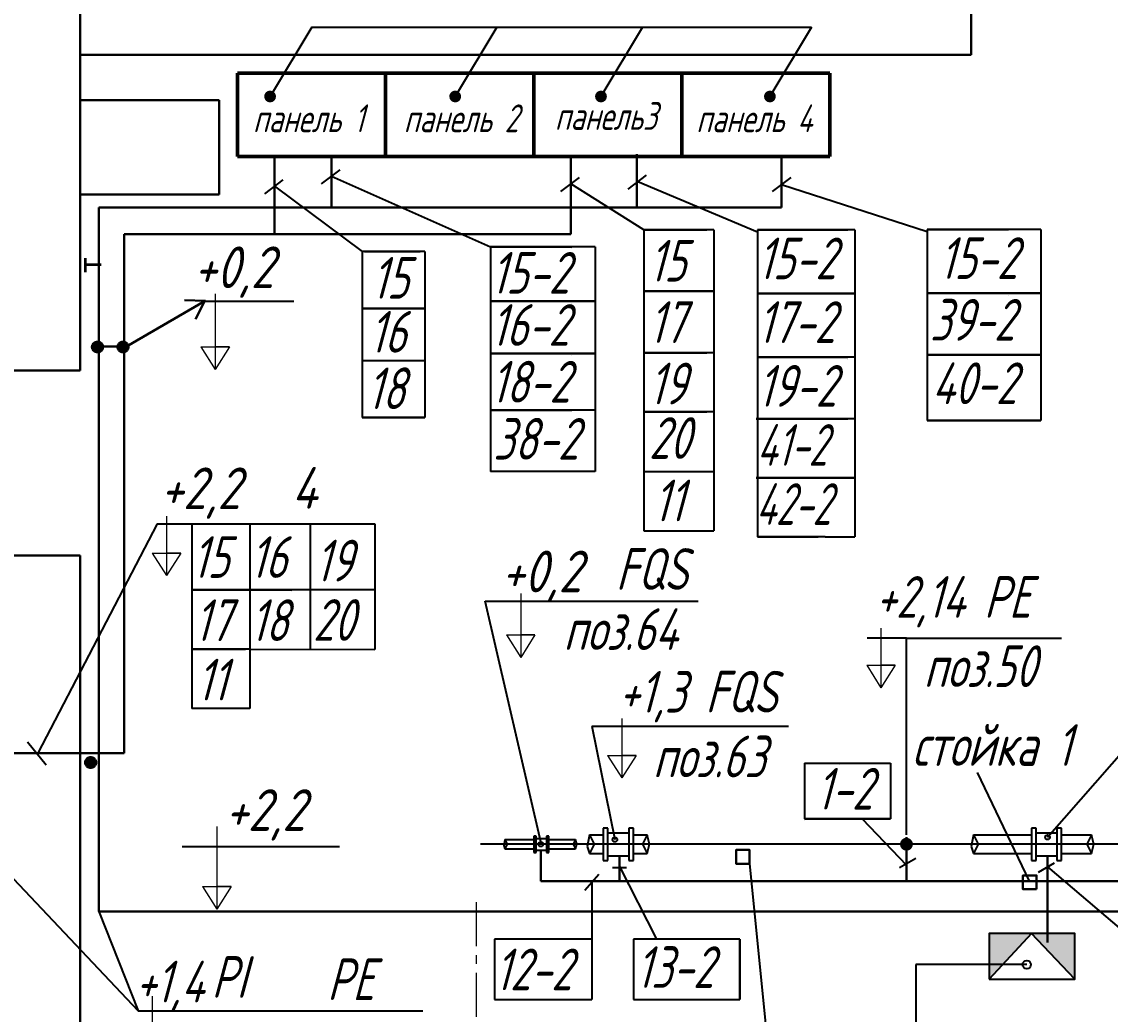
# Model space of a CAD drawing. Header units: millimetres. Extents: x 409 to 1826, y -2285 to 789.
# Drawn here: x 738.2 to 855.8, y 514.9 to 622.1 of the extents above; entities that cross this region are included whole.
import ezdxf

# ---------------------------------------------------------------- set-up
doc = ezdxf.new("R2010")
doc.units = ezdxf.units.MM
doc.linetypes.add('CENTER2', pattern=[28.575, 19.05, -3.175, 3.175, -3.175])
doc.linetypes.add('осевая', pattern=[50.8, 31.75, -6.35, 6.35, -6.35])
for name, color, linetype, lineweight in [('1-основная-050 ж', 2, 'Continuous', 50), ('6-осевая-1', 1, 'CENTER2', 18), ('7-тонкая-текст.-02', 4, 'Continuous', 30), ('7-тонкая.текст-02', 4, 'Continuous', 30), ('_0', 7, 'Continuous', 0), ('АР_Стены наружные', 7, 'Continuous', 30), ('осевая', 33, 'осевая', 13), ('Тонкая - 018', 254, 'Continuous', 18)]:
    doc.layers.add(name, color=color, linetype=linetype, lineweight=lineweight)
doc.layers.add('7-ТОНКАЯ-02', color=7, linetype='Continuous', lineweight=30, true_color=0xff47ff)
doc.styles.add('GOST тип А', font='GOST_A.TTF', dxfattribs={"oblique": 15})
doc.styles.get("Standard").update_dxf_attribs({"font": 'GOST_A.TTF', "oblique": 15})

msp = doc.modelspace()

# ---------------------------------------------------------------- hatches: boundary and pattern name
msp.add_hatch(color=256).paths.add_polyline_path([(833.05, 533.25, 1), (834.45, 533.25, 1)])
h = msp.add_hatch(color=256)
h.paths.add_polyline_path([(847.25, 523.625), (842.7, 523.625), (842.7, 518.675)])
h.paths.add_polyline_path([(851.925, 523.625), (847.25, 523.625), (851.925, 518.675)])
at = {"layer": '6-осевая-1', "ltscale": 0.5}
h = msp.add_hatch(color=7, dxfattribs=at)
h.dxf.hatch_style = 1
h.paths.add_polyline_path([(765, 614.637, 0.4142136), (764.363, 614), (765, 614)])
h.paths.add_polyline_path([(765, 614.637), (765, 614), (765.637, 614, 0.4142136)])
h.paths.add_polyline_path([(765.637, 614), (764.363, 614, 1)])
h = msp.add_hatch(color=7, dxfattribs=at)
h.dxf.hatch_style = 1
h.paths.add_polyline_path([(785, 614.637, 0.4142136), (784.363, 614), (785, 614)])
h.paths.add_polyline_path([(785, 614.637), (785, 614), (785.637, 614, 0.4142136)])
h.paths.add_polyline_path([(785.637, 614), (784.363, 614, 1)])
h = msp.add_hatch(color=7, dxfattribs=at)
h.dxf.hatch_style = 1
h.paths.add_polyline_path([(800.75, 614.637, 0.4142136), (800.113, 614), (800.75, 614)])
h.paths.add_polyline_path([(800.75, 614.637), (800.75, 614), (801.387, 614, 0.4142136)])
h.paths.add_polyline_path([(801.387, 614), (800.113, 614, 1)])
h = msp.add_hatch(color=7, dxfattribs=at)
h.dxf.hatch_style = 1
h.paths.add_polyline_path([(819, 614.637, 0.4142136), (818.363, 614), (819, 614)])
h.paths.add_polyline_path([(819, 614.637), (819, 614), (819.637, 614, 0.4142136)])
h.paths.add_polyline_path([(819.637, 614), (818.363, 614, 1)])
h = msp.add_hatch(color=7, dxfattribs=at)
h.dxf.hatch_style = 1
h.paths.add_polyline_path([(746.358, 587.585, 0.4142136), (745.72, 586.948), (746.358, 586.948)])
h.paths.add_polyline_path([(746.358, 587.585), (746.358, 586.948), (746.995, 586.948, 0.4142136)])
h.paths.add_polyline_path([(746.995, 586.948), (745.72, 586.948, 1)])
h = msp.add_hatch(color=7, dxfattribs=at)
h.dxf.hatch_style = 1
h.paths.add_polyline_path([(749.108, 587.585, 0.4142136), (748.47, 586.948), (749.108, 586.948)])
h.paths.add_polyline_path([(749.108, 587.585), (749.108, 586.948), (749.745, 586.948, 0.4142136)])
h.paths.add_polyline_path([(749.745, 586.948), (748.47, 586.948, 1)])
h = msp.add_hatch(color=7, dxfattribs=at)
h.dxf.hatch_style = 1
h.paths.add_polyline_path([(745.608, 542.714, 0.4142136), (744.97, 542.077), (745.608, 542.077)])
h.paths.add_polyline_path([(745.608, 542.714), (745.608, 542.077), (746.245, 542.077, 0.4142136)])
h.paths.add_polyline_path([(746.245, 542.077), (744.97, 542.077, 1)])

# ---------------------------------------------------------------- linework, layer by layer
for p, q in [((769.5, 621.5), (765, 614)), ((769.5, 621.5), (823.5, 621.5)), ((789.5, 621.5), (785, 614)), ((805.25, 621.5), (800.75, 614)), ((823.5, 621.5), (819, 614)), ((820.5, 607.5), (762, 607.5)), ((772.529, 606.071), (770.529, 604.571)), ((766.389, 605), (764.389, 603.5)), ((771.631, 605.398), (788.823, 597.766)), ((798.391, 605.25), (796.391, 603.75)), ((805.391, 599.603), (797.491, 604.575)), ((805.641, 605.5), (803.641, 604)), ((804.717, 604.807), (817.641, 599.383)), ((821.25, 605.25), (819.25, 603.75)), ((820.241, 604.493), (836, 599.412)), ((765.491, 604.326), (774.934, 597.25)), ((820.241, 602), (797.491, 602)), ((812.174, 599.603), (805.391, 599.603)), ((827.424, 599.603), (817.641, 599.603)), ((844.783, 599.633), (836, 599.633)), ((797.606, 597.766), (788.823, 597.766)), ((781.217, 597.25), (775.184, 597.25)), ((781.217, 597.25), (775.184, 597.25)), ((805.391, 592.97), (812.924, 592.97)), ((805.391, 592.97), (812.924, 592.97)), ((812.174, 592.97), (805.391, 592.97)), ((812.174, 592.97), (805.391, 592.97)), ((817.641, 592.72), (828.174, 592.72)), ((817.641, 592.72), (828.174, 592.72)), ((827.424, 592.72), (817.641, 592.72)), ((827.424, 592.72), (817.641, 592.72)), ((836, 592.75), (848.283, 592.75)), ((844.783, 592.75), (836, 592.75)), ((797.606, 591.883), (788.823, 591.883)), ((788.823, 591.883), (800.106, 591.883)), ((788.823, 591.883), (800.106, 591.883)), ((788.823, 591.883), (800.106, 591.883)), ((797.606, 591.883), (788.823, 591.883)), ((797.606, 591.883), (788.823, 591.883)), ((774.934, 591.117), (781.717, 591.117)), ((781.217, 591.117), (774.934, 591.117)), ((774.934, 591.117), (781.717, 591.117)), ((781.217, 591.117), (774.934, 591.117)), ((746.75, 587.121), (746.25, 587.121)), ((749.5, 587.121), (749, 587.121)), ((788.823, 586.25), (800.106, 586.25)), ((788.823, 586.25), (800.106, 586.25)), ((788.823, 586.25), (800.106, 586.25)), ((797.606, 586.25), (788.823, 586.25)), ((797.606, 586.25), (788.823, 586.25)), ((812.174, 586.338), (805.391, 586.338)), ((812.174, 586.338), (805.391, 586.338)), ((827.424, 585.838), (817.641, 585.838)), ((827.424, 585.838), (817.641, 585.838)), ((848.283, 586.117), (836, 586.117)), ((797.606, 580.117), (788.823, 580.117)), ((797.606, 580.117), (788.823, 580.117)), ((812.174, 579.955), (805.391, 579.955)), ((812.174, 579.955), (805.391, 579.955)), ((812.174, 579.955), (805.391, 579.955)), ((812.174, 579.955), (805.391, 579.955)), ((781.717, 579.322), (774.934, 579.322)), ((781.717, 579.322), (774.934, 579.322)), ((824.315, 579.205), (817.532, 579.205)), ((824.315, 579.205), (817.532, 579.205)), ((824.315, 579.205), (817.532, 579.205)), ((824.315, 579.205), (817.532, 579.205)), ((827.424, 579.205), (817.641, 579.205)), ((827.424, 579.205), (817.641, 579.205)), ((805.391, 573.514), (812.924, 573.514)), ((824.315, 572.822), (817.532, 572.822)), ((824.315, 572.822), (817.532, 572.822)), ((827.315, 572.822), (817.532, 572.822)), ((827.315, 572.822), (817.532, 572.822)), ((825.065, 572.822), (828.174, 572.822)), ((828.174, 572.822), (828.174, 566.439)), ((752.803, 567.851), (739.907, 543.071)), ((752.803, 567.851), (776.327, 567.851)), ((824.956, 566.439), (828.174, 566.439)), ((756.543, 560.718), (762.327, 560.718)), ((761.577, 560.718), (756.543, 560.718)), ((767.36, 560.718), (762.327, 560.718)), ((794.25, 533.5), (788.25, 559.5)), ((788.25, 559.5), (811.25, 559.5)), ((833.75, 555.5), (829.5, 555.5)), ((833.75, 555.5), (850.5, 555.5)), ((833.75, 534.25), (833.75, 555.5)), ((762.827, 554.306), (756.543, 554.319)), ((756.543, 554.306), (762.327, 554.306)), ((761.577, 554.306), (756.543, 554.306)), ((762.827, 554.306), (776.327, 554.277)), ((799.75, 546), (821, 546)), ((799.75, 546), (802.25, 533.75)), ((738.797, 544.321), (740.797, 541.821)), ((849, 534), (857.75, 544)), ((822.75, 542), (832.033, 542)), ((847.036, 529.25), (841.41, 541)), ((728.75, 538.5), (750.75, 515.25)), ((828.977, 536), (833.75, 531)), ((793.5, 534.125), (793.5, 532.375)), ((793.75, 534.125), (793.5, 534.125)), ((793.75, 532.375), (793.75, 534.125)), ((793.75, 533.875), (794.875, 533.875)), ((794.875, 534.125), (794.875, 532.375)), ((795.125, 534.125), (794.875, 534.125)), ((795.125, 532.375), (795.125, 534.125)), ((799.495, 534.25), (799.25, 533)), ((799.495, 534.25), (799.75, 534.25)), ((799.495, 534.25), (800, 533.25)), ((799.75, 534.25), (801, 534.25)), ((801, 535), (801, 531.5)), ((801.5, 535), (801, 535)), ((801.5, 531.5), (801.5, 535)), ((801.5, 534.5), (803.75, 534.5)), ((803.75, 535), (803.75, 531.5)), ((804.25, 535), (803.75, 535)), ((804.25, 531.5), (804.25, 535)), ((804.25, 534.25), (805, 534.25)), ((805, 534.25), (805, 534.25)), ((805, 534.25), (805.75, 534.25)), ((805.75, 534.25), (805.25, 533.25)), ((806, 533.25), (805.75, 534.25)), ((840.995, 534.25), (840.75, 533)), ((840.995, 534.25), (846.25, 534.25)), ((840.995, 534.25), (841.5, 533.25)), ((846.25, 534.25), (847.25, 534.25)), ((847.25, 535), (847.25, 531.5)), ((847.75, 535), (847.25, 535)), ((847.75, 531.5), (847.75, 535)), ((847.75, 534.5), (850, 534.5)), ((850, 535), (850, 531.5)), ((850.5, 535), (850, 535)), ((850.5, 531.5), (850.5, 535)), ((850.5, 534.25), (851.25, 534.25)), ((851.25, 534.25), (851.25, 534.25)), ((851.25, 534.25), (853.75, 534.25)), ((853.75, 534.25), (853.25, 533.25)), ((854, 533.25), (853.75, 534.25)), ((755.5, 533), (772.5, 533)), ((857.75, 533.25), (787.735, 533.25)), ((790.373, 533.75), (790.25, 533.125)), ((790.25, 533.125), (790.373, 532.75)), ((790.373, 533.75), (793, 533.75)), ((790.373, 533.75), (790.625, 533.25)), ((790.625, 533.25), (790.373, 532.75)), ((790.373, 532.75), (793, 532.75)), ((793, 533.75), (793.5, 533.75)), ((793, 532.75), (793.5, 532.75)), ((795.125, 533.75), (797.75, 533.75)), ((795.125, 532.75), (797.75, 532.75)), ((797.75, 533.75), (797.75, 533.75)), ((797.75, 533.75), (798, 533.75)), ((798, 533.75), (797.75, 533.25)), ((797.75, 533.25), (798, 532.75)), ((797.75, 532.75), (798, 532.75)), ((798.125, 533.25), (798, 533.75)), ((798, 532.75), (798.125, 533.25)), ((799.25, 533), (799.495, 532.25)), ((800, 533.25), (799.495, 532.25)), ((805.25, 533.25), (805.75, 532.25)), ((805.75, 532.25), (806, 533.25)), ((840.75, 533), (840.995, 532.25)), ((841.5, 533.25), (840.995, 532.25)), ((853.25, 533.25), (853.75, 532.25)), ((853.75, 532.25), (854, 533.25)), ((793.5, 532.375), (793.75, 532.375)), ((793.75, 532.625), (794.875, 532.625)), ((794.875, 532.375), (795.125, 532.375)), ((799.495, 532.25), (799.75, 532.25)), ((799.75, 532.25), (801, 532.25)), ((801.5, 532), (803.75, 532)), ((804.25, 532.25), (805, 532.25)), ((805, 532.25), (805.75, 532.25)), ((833, 530.75), (834.75, 531.75)), ((840.995, 532.25), (846.25, 532.25)), ((846.25, 532.25), (847.25, 532.25)), ((847.75, 532), (850, 532)), ((850.5, 532.25), (851.25, 532.25)), ((851.25, 532.25), (853.75, 532.25)), ((801, 531.5), (801.5, 531.5)), ((802, 530.75), (803.5, 530.75)), ((802.75, 530.844), (806.75, 523)), ((803.75, 531.5), (804.25, 531.5)), ((816.802, 531.135), (819.119, 507.75)), ((847.25, 531.5), (847.75, 531.5)), ((848, 530.25), (849.75, 531.25)), ((849, 530.821), (857, 524)), ((850, 531.5), (850.5, 531.5)), ((800.5, 530), (799, 528.25)), ((799.75, 529.25), (799.75, 516.5)), ((847.802, 529.25), (849, 529.25)), ((849, 529.25), (935.25, 529.25)), ((978.639, 526), (746.5, 526)), ((746.5, 526), (750.75, 515.25)), ((746.5, 526), (750.75, 515.25)), ((847.25, 523.625), (842.7, 518.675)), ((851.925, 518.675), (847.25, 523.625)), ((799.75, 523), (789.25, 523)), ((789.25, 523), (789.25, 516.5)), ((815.75, 523), (804.25, 523)), ((804.25, 523), (804.25, 516.5)), ((815.75, 516.5), (815.75, 523)), ((815.75, 523), (815.75, 516.5)), ((846.75, 520.25), (834.75, 520.25)), ((834.75, 520.25), (834.75, 508.75)), ((789.25, 516.5), (799.75, 516.5)), ((804.25, 516.5), (815.75, 516.5)), ((750.75, 515.25), (760, 515.25)), ((760, 515.25), (781.5, 515.25))]:
    msp.add_line(p, q)
at = {"lineweight": 30}
for p, q in [((746.5, 602), (746.5, 543.821)), ((820.241, 602), (746.5, 602)), ((749.25, 599.121), (749.25, 543.071)), ((749.5, 587), (757.993, 591.95)), ((758.04, 591.932), (755.737, 592.018)), ((758, 592), (756.94, 589.954)), ((746.25, 587), (749.5, 587)), ((746.5, 543.821), (746.5, 526)), ((833.75, 534), (833.75, 529.25)), ((794.25, 529.25), (794.25, 532.625)), ((802.75, 529.25), (802.75, 532)), ((849, 522.625), (849, 532)), ((848.75, 529.25), (794.25, 529.25)), ((848.75, 529.25), (978.639, 529.25)), ((978.639, 526), (746.5, 526))]:
    msp.add_line(p, q, dxfattribs=at)
at = {"ltscale": 0.8}
for p, q in [((805.391, 599.603), (805.391, 592.75)), ((805.391, 599.603), (805.391, 592.75)), ((805.391, 599.603), (805.391, 599.603)), ((805.391, 599.603), (805.391, 592.75)), ((805.391, 599.603), (812.174, 599.603)), ((812.174, 599.603), (805.391, 599.603)), ((805.391, 599.603), (812.174, 599.603)), ((805.391, 599.603), (812.174, 599.603)), ((812.924, 599.603), (805.391, 599.603)), ((805.391, 599.603), (805.391, 599.603)), ((805.391, 599.603), (805.391, 599.603)), ((805.391, 599.383), (805.391, 599.383)), ((812.924, 599.603), (812.924, 592.75)), ((817.641, 599.603), (817.641, 592.5)), ((817.641, 599.603), (817.641, 592.5)), ((817.641, 599.603), (817.641, 599.603)), ((817.641, 599.603), (817.641, 592.5)), ((817.641, 599.603), (827.424, 599.603)), ((827.424, 599.603), (817.641, 599.603)), ((817.641, 599.603), (827.424, 599.603)), ((817.641, 599.603), (827.424, 599.603)), ((828.174, 599.603), (817.641, 599.603)), ((817.641, 599.603), (817.641, 599.603)), ((817.641, 599.603), (817.641, 599.603)), ((817.641, 599.383), (817.641, 599.383)), ((828.174, 599.603), (828.174, 592.5)), ((836, 599.633), (836, 592.53)), ((836, 599.633), (836, 592.53)), ((836, 599.633), (836, 599.633)), ((836, 599.633), (836, 592.53)), ((836, 599.633), (844.783, 599.633)), ((844.783, 599.633), (836, 599.633)), ((836, 599.633), (844.783, 599.633)), ((836, 599.633), (844.783, 599.633)), ((848.283, 599.633), (836, 599.633)), ((836, 599.633), (836, 599.633)), ((836, 599.633), (836, 599.633)), ((836, 599.412), (836, 599.412)), ((848.283, 599.633), (848.283, 592.53)), ((788.823, 597.766), (788.823, 591.662)), ((788.823, 597.766), (788.823, 591.662)), ((788.823, 597.766), (788.823, 597.766)), ((788.823, 597.766), (788.823, 591.662)), ((788.823, 597.766), (797.606, 597.766)), ((797.606, 597.766), (788.823, 597.766)), ((788.823, 597.766), (797.606, 597.766)), ((788.823, 597.766), (797.606, 597.766)), ((800.106, 597.766), (788.823, 597.766)), ((788.823, 597.766), (788.823, 597.766)), ((788.823, 597.766), (788.823, 597.766)), ((788.823, 597.545), (788.823, 597.545)), ((797.606, 597.766), (797.606, 597.766)), ((797.606, 597.766), (797.606, 597.766)), ((797.606, 597.766), (797.606, 597.766)), ((797.606, 597.766), (797.606, 597.766)), ((797.606, 597.766), (797.606, 597.766)), ((797.606, 597.545), (797.606, 597.545)), ((800.106, 597.766), (800.106, 591.662)), ((774.934, 597.25), (774.934, 579.322)), ((781.717, 597.25), (774.934, 597.25)), ((775.184, 597.25), (781.217, 597.25)), ((781.217, 597.25), (775.184, 597.25)), ((775.184, 597.25), (781.217, 597.25)), ((775.184, 597.25), (781.217, 597.25)), ((781.717, 597.25), (775.184, 597.25)), ((775.184, 597.25), (781.217, 597.25)), ((781.217, 597.25), (775.184, 597.25)), ((775.184, 597.25), (781.217, 597.25)), ((775.184, 597.25), (781.217, 597.25)), ((781.717, 597.25), (781.717, 579.322)), ((805.391, 592.97), (805.391, 592.97)), ((805.391, 592.97), (812.174, 592.97)), ((812.174, 592.97), (805.391, 592.97)), ((805.391, 592.97), (812.174, 592.97)), ((805.391, 592.97), (812.174, 592.97)), ((812.174, 592.97), (805.391, 592.97)), ((805.391, 592.97), (805.391, 592.97)), ((805.391, 592.97), (805.391, 592.97)), ((812.924, 592.97), (805.391, 592.97)), ((805.391, 592.97), (805.391, 586.117)), ((805.391, 592.97), (805.391, 586.117)), ((805.391, 592.97), (805.391, 592.97)), ((805.391, 592.97), (805.391, 586.117)), ((805.391, 592.97), (812.174, 592.97)), ((812.174, 592.97), (805.391, 592.97)), ((805.391, 592.97), (812.174, 592.97)), ((805.391, 592.97), (812.174, 592.97)), ((812.924, 592.97), (805.391, 592.97)), ((805.391, 592.97), (805.391, 592.97)), ((805.391, 592.97), (805.391, 592.97)), ((805.391, 592.75), (805.391, 592.75)), ((805.391, 592.75), (805.391, 592.75)), ((805.391, 592.75), (805.391, 592.75)), ((805.391, 592.75), (805.391, 592.75)), ((805.391, 592.75), (805.391, 592.75)), ((805.391, 592.75), (805.391, 592.75)), ((805.391, 592.75), (805.391, 592.75)), ((805.391, 592.75), (805.391, 592.75)), ((805.391, 592.75), (805.391, 592.75)), ((805.391, 592.75), (805.391, 592.75)), ((805.391, 592.75), (805.391, 592.75)), ((812.924, 592.97), (812.924, 586.117)), ((817.641, 592.72), (817.641, 592.72)), ((817.641, 592.72), (827.424, 592.72)), ((827.424, 592.72), (817.641, 592.72)), ((817.641, 592.72), (827.424, 592.72)), ((817.641, 592.72), (827.424, 592.72)), ((827.424, 592.72), (817.641, 592.72)), ((817.641, 592.72), (817.641, 592.72)), ((817.641, 592.72), (817.641, 592.72)), ((828.174, 592.72), (817.641, 592.72)), ((817.641, 592.72), (817.641, 585.617)), ((817.641, 592.72), (817.641, 585.617)), ((817.641, 592.72), (817.641, 592.72)), ((817.641, 592.72), (817.641, 585.617)), ((817.641, 592.72), (827.424, 592.72)), ((827.424, 592.72), (817.641, 592.72)), ((817.641, 592.72), (827.424, 592.72)), ((817.641, 592.72), (827.424, 592.72)), ((828.174, 592.72), (817.641, 592.72)), ((817.641, 592.72), (817.641, 592.72)), ((817.641, 592.72), (817.641, 592.72)), ((828.174, 592.72), (828.174, 585.617)), ((836, 592.75), (836, 586.117)), ((836, 592.75), (836, 586.117)), ((836, 592.75), (836, 592.75)), ((836, 592.75), (836, 586.117)), ((836, 592.75), (844.783, 592.75)), ((844.783, 592.75), (836, 592.75)), ((836, 592.75), (844.783, 592.75)), ((836, 592.75), (844.783, 592.75)), ((844.783, 592.75), (836, 592.75)), ((836, 592.75), (836, 592.75)), ((836, 592.75), (836, 592.75)), ((848.283, 592.75), (836, 592.75)), ((844.783, 592.75), (844.783, 592.75)), ((844.783, 592.75), (844.783, 592.75)), ((844.783, 592.75), (844.783, 592.75)), ((844.783, 592.75), (844.783, 592.75)), ((844.783, 592.75), (844.783, 592.75)), ((848.283, 592.75), (848.283, 586.117)), ((767.577, 591.851), (758, 591.851)), ((788.823, 591.883), (788.823, 586.03)), ((788.823, 591.883), (788.823, 586.03)), ((788.823, 591.883), (788.823, 591.883)), ((788.823, 591.883), (788.823, 586.03)), ((788.823, 591.883), (797.606, 591.883)), ((797.606, 591.883), (788.823, 591.883)), ((788.823, 591.883), (797.606, 591.883)), ((788.823, 591.883), (797.606, 591.883)), ((800.106, 591.883), (788.823, 591.883)), ((788.823, 591.883), (788.823, 591.883)), ((788.823, 591.883), (788.823, 591.883)), ((788.823, 591.883), (788.823, 591.883)), ((788.823, 591.883), (797.606, 591.883)), ((797.606, 591.883), (788.823, 591.883)), ((788.823, 591.883), (797.606, 591.883)), ((788.823, 591.883), (797.606, 591.883)), ((797.606, 591.883), (788.823, 591.883)), ((788.823, 591.883), (788.823, 591.883)), ((788.823, 591.883), (788.823, 591.883)), ((800.106, 591.883), (788.823, 591.883)), ((788.823, 591.883), (788.823, 591.883)), ((788.823, 591.883), (797.606, 591.883)), ((797.606, 591.883), (788.823, 591.883)), ((788.823, 591.883), (797.606, 591.883)), ((788.823, 591.883), (797.606, 591.883)), ((800.106, 591.883), (788.823, 591.883)), ((788.823, 591.883), (788.823, 591.883)), ((788.823, 591.883), (788.823, 591.883)), ((788.823, 591.662), (788.823, 591.662)), ((788.823, 591.662), (788.823, 591.662)), ((788.823, 591.662), (788.823, 591.662)), ((788.823, 591.662), (788.823, 591.662)), ((788.823, 591.662), (788.823, 591.662)), ((788.823, 591.662), (788.823, 591.662)), ((788.823, 591.662), (788.823, 591.662)), ((788.823, 591.662), (788.823, 591.662)), ((788.823, 591.662), (788.823, 591.662)), ((788.823, 591.662), (788.823, 591.662)), ((788.823, 591.662), (788.823, 591.662)), ((788.823, 591.662), (788.823, 591.662)), ((797.606, 591.883), (797.606, 591.883)), ((797.606, 591.883), (797.606, 591.883)), ((797.606, 591.883), (797.606, 591.883)), ((797.606, 591.883), (797.606, 591.883)), ((797.606, 591.883), (797.606, 591.883)), ((797.606, 591.883), (797.606, 591.883)), ((797.606, 591.883), (797.606, 591.883)), ((797.606, 591.883), (797.606, 591.883)), ((797.606, 591.883), (797.606, 591.883)), ((797.606, 591.883), (797.606, 591.883)), ((797.606, 591.883), (797.606, 591.883)), ((797.606, 591.883), (797.606, 591.883)), ((797.606, 591.883), (797.606, 591.883)), ((797.606, 591.883), (797.606, 591.883)), ((797.606, 591.883), (797.606, 591.883)), ((797.606, 591.662), (797.606, 591.662)), ((797.606, 591.662), (797.606, 591.662)), ((797.606, 591.662), (797.606, 591.662)), ((797.606, 591.662), (797.606, 591.662)), ((797.606, 591.662), (797.606, 591.662)), ((797.606, 591.662), (797.606, 591.662)), ((800.106, 591.883), (800.106, 586.03)), ((800.106, 591.662), (800.106, 591.662)), ((800.106, 591.662), (800.106, 591.662)), ((817.641, 592.5), (817.641, 592.5)), ((817.641, 592.5), (817.641, 592.5)), ((817.641, 592.5), (817.641, 592.5)), ((817.641, 592.5), (817.641, 592.5)), ((817.641, 592.5), (817.641, 592.5)), ((817.641, 592.5), (817.641, 592.5)), ((817.641, 592.5), (817.641, 592.5)), ((817.641, 592.5), (817.641, 592.5)), ((817.641, 592.5), (817.641, 592.5)), ((817.641, 592.5), (817.641, 592.5)), ((817.641, 592.5), (817.641, 592.5)), ((836, 592.53), (836, 592.53)), ((836, 592.53), (836, 592.53)), ((836, 592.53), (836, 592.53)), ((836, 592.53), (836, 592.53)), ((836, 592.53), (836, 592.53)), ((836, 592.53), (836, 592.53)), ((836, 592.53), (836, 592.53)), ((836, 592.53), (836, 592.53)), ((836, 592.53), (836, 592.53)), ((836, 592.53), (836, 592.53)), ((844.783, 592.53), (844.783, 592.53)), ((844.783, 592.53), (844.783, 592.53)), ((844.783, 592.53), (844.783, 592.53)), ((844.783, 592.53), (844.783, 592.53)), ((848.283, 592.53), (848.283, 592.53)), ((848.283, 592.53), (848.283, 592.53)), ((774.934, 591.117), (781.217, 591.117)), ((781.217, 591.117), (774.934, 591.117)), ((774.934, 591.117), (781.217, 591.117)), ((774.934, 591.117), (781.217, 591.117)), ((781.217, 591.117), (774.934, 591.117)), ((781.717, 591.117), (774.934, 591.117)), ((774.934, 591.117), (781.217, 591.117)), ((781.217, 591.117), (774.934, 591.117)), ((774.934, 591.117), (781.217, 591.117)), ((774.934, 591.117), (781.217, 591.117)), ((781.217, 591.117), (774.934, 591.117)), ((781.717, 591.117), (774.934, 591.117)), ((788.823, 586.25), (788.823, 586.25)), ((788.823, 586.25), (797.606, 586.25)), ((797.606, 586.25), (788.823, 586.25)), ((788.823, 586.25), (797.606, 586.25)), ((788.823, 586.25), (797.606, 586.25)), ((797.606, 586.25), (788.823, 586.25)), ((788.823, 586.25), (788.823, 586.25)), ((788.823, 586.25), (788.823, 586.25)), ((800.106, 586.25), (788.823, 586.25)), ((788.823, 586.25), (788.823, 579.897)), ((788.823, 586.25), (788.823, 579.897)), ((788.823, 586.25), (788.823, 586.25)), ((788.823, 586.25), (788.823, 579.897)), ((788.823, 586.25), (797.606, 586.25)), ((797.606, 586.25), (788.823, 586.25)), ((788.823, 586.25), (797.606, 586.25)), ((788.823, 586.25), (797.606, 586.25)), ((800.106, 586.25), (788.823, 586.25)), ((788.823, 586.25), (788.823, 586.25)), ((788.823, 586.25), (788.823, 586.25)), ((788.823, 586.03), (788.823, 586.03)), ((788.823, 586.03), (788.823, 586.03)), ((788.823, 586.03), (788.823, 586.03)), ((788.823, 586.03), (788.823, 586.03)), ((788.823, 586.03), (788.823, 586.03)), ((788.823, 586.03), (788.823, 586.03)), ((788.823, 586.03), (788.823, 586.03)), ((788.823, 586.03), (788.823, 586.03)), ((788.823, 586.03), (788.823, 586.03)), ((788.823, 586.03), (788.823, 586.03)), ((788.823, 586.03), (788.823, 586.03)), ((797.606, 586.25), (797.606, 586.25)), ((797.606, 586.25), (797.606, 586.25)), ((797.606, 586.25), (797.606, 586.25)), ((797.606, 586.25), (797.606, 586.25)), ((797.606, 586.25), (797.606, 586.25)), ((797.606, 586.25), (797.606, 586.25)), ((797.606, 586.25), (797.606, 586.25)), ((797.606, 586.25), (797.606, 586.25)), ((797.606, 586.25), (797.606, 586.25)), ((797.606, 586.25), (797.606, 586.25)), ((797.606, 586.03), (797.606, 586.03)), ((797.606, 586.03), (797.606, 586.03)), ((797.606, 586.03), (797.606, 586.03)), ((797.606, 586.03), (797.606, 586.03)), ((797.606, 586.03), (797.606, 586.03)), ((800.106, 586.25), (800.106, 579.897)), ((800.106, 586.03), (800.106, 586.03)), ((800.106, 586.03), (800.106, 586.03)), ((805.391, 586.338), (805.391, 586.338)), ((805.391, 586.338), (812.174, 586.338)), ((812.174, 586.338), (805.391, 586.338)), ((805.391, 586.338), (812.174, 586.338)), ((805.391, 586.338), (812.174, 586.338)), ((812.174, 586.338), (805.391, 586.338)), ((805.391, 586.338), (805.391, 586.338)), ((805.391, 586.338), (805.391, 586.338)), ((812.924, 586.338), (805.391, 586.338)), ((805.391, 586.338), (805.391, 579.734)), ((805.391, 586.338), (805.391, 579.734)), ((805.391, 586.338), (805.391, 586.338)), ((805.391, 586.338), (805.391, 579.734)), ((805.391, 586.338), (812.174, 586.338)), ((812.174, 586.338), (805.391, 586.338)), ((805.391, 586.338), (812.174, 586.338)), ((805.391, 586.338), (812.174, 586.338)), ((812.924, 586.338), (805.391, 586.338)), ((805.391, 586.338), (805.391, 586.338)), ((805.391, 586.338), (805.391, 586.338)), ((805.391, 586.117), (805.391, 586.117)), ((805.391, 586.117), (805.391, 586.117)), ((805.391, 586.117), (805.391, 586.117)), ((805.391, 586.117), (805.391, 586.117)), ((805.391, 586.117), (805.391, 586.117)), ((805.391, 586.117), (805.391, 586.117)), ((805.391, 586.117), (805.391, 586.117)), ((805.391, 586.117), (805.391, 586.117)), ((805.391, 586.117), (805.391, 586.117)), ((805.391, 586.117), (805.391, 586.117)), ((805.391, 586.117), (805.391, 586.117)), ((812.924, 586.338), (812.924, 579.734)), ((817.641, 585.838), (817.641, 585.838)), ((817.641, 585.838), (827.424, 585.838)), ((827.424, 585.838), (817.641, 585.838)), ((817.641, 585.838), (827.424, 585.838)), ((817.641, 585.838), (827.424, 585.838)), ((827.424, 585.838), (817.641, 585.838)), ((817.641, 585.838), (817.641, 585.838)), ((817.641, 585.838), (817.641, 585.838)), ((828.174, 585.838), (817.641, 585.838)), ((817.641, 585.838), (817.641, 578.984)), ((817.641, 585.838), (817.641, 578.984)), ((817.641, 585.838), (817.641, 585.838)), ((817.641, 585.838), (817.641, 566.439)), ((817.641, 585.838), (827.424, 585.838)), ((827.424, 585.838), (817.641, 585.838)), ((817.641, 585.838), (827.424, 585.838)), ((817.641, 585.838), (827.424, 585.838)), ((828.174, 585.838), (817.641, 585.838)), ((817.641, 585.838), (817.641, 585.838)), ((817.641, 585.838), (817.641, 585.838)), ((817.641, 585.617), (817.641, 585.617)), ((817.641, 585.617), (817.641, 585.617)), ((817.641, 585.617), (817.641, 585.617)), ((817.641, 585.617), (817.641, 585.617)), ((817.641, 585.617), (817.641, 585.617)), ((817.641, 585.617), (817.641, 585.617)), ((817.641, 585.617), (817.641, 585.617)), ((817.641, 585.617), (817.641, 585.617)), ((817.641, 585.617), (817.641, 585.617)), ((817.641, 585.617), (817.641, 585.617)), ((817.641, 585.617), (817.641, 585.617)), ((827.424, 585.838), (827.424, 585.838)), ((827.424, 585.838), (827.424, 585.838)), ((827.424, 585.838), (827.424, 585.838)), ((827.424, 585.838), (827.424, 585.838)), ((827.424, 585.838), (827.424, 585.838)), ((827.424, 585.838), (827.424, 585.838)), ((827.424, 585.838), (827.424, 585.838)), ((827.424, 585.838), (827.424, 585.838)), ((827.424, 585.838), (827.424, 585.838)), ((827.424, 585.838), (827.424, 585.838)), ((827.424, 585.617), (827.424, 585.617)), ((827.424, 585.617), (827.424, 585.617)), ((827.424, 585.617), (827.424, 585.617)), ((827.424, 585.617), (827.424, 585.617)), ((827.424, 585.617), (827.424, 585.617)), ((828.174, 585.838), (828.174, 572.822)), ((828.174, 585.617), (828.174, 585.617)), ((828.174, 585.617), (828.174, 585.617)), ((836, 586.117), (844.783, 586.117)), ((844.783, 586.117), (836, 586.117)), ((836, 586.117), (836, 586.117)), ((836, 586.117), (844.783, 586.117)), ((836, 586.117), (844.783, 586.117)), ((848.283, 586.117), (836, 586.117)), ((836, 586.117), (836, 586.117)), ((836, 586.117), (836, 586.117)), ((836, 586.117), (836, 579.014)), ((836, 586.117), (836, 586.117)), ((836, 586.117), (836, 579.014)), ((836, 586.117), (836, 586.117)), ((836, 586.117), (836, 579.014)), ((836, 586.117), (836, 579.014)), ((836, 586.117), (836, 586.117)), ((836, 586.117), (836, 579.014)), ((836, 586.117), (848.283, 586.117)), ((848.283, 586.117), (836, 586.117)), ((836, 586.117), (848.283, 586.117)), ((836, 586.117), (848.283, 586.117)), ((848.283, 586.117), (836, 586.117)), ((836, 586.117), (836, 586.117)), ((836, 586.117), (836, 586.117)), ((836, 585.897), (836, 585.897)), ((844.783, 586.117), (844.783, 586.117)), ((844.783, 586.117), (844.783, 586.117)), ((844.783, 586.117), (844.783, 586.117)), ((844.783, 586.117), (844.783, 586.117)), ((848.283, 586.117), (848.283, 579.014)), ((848.283, 586.117), (848.283, 586.117)), ((848.283, 586.117), (848.283, 579.014)), ((848.283, 586.117), (848.283, 586.117)), ((774.934, 585.455), (774.934, 579.322)), ((774.934, 585.455), (774.934, 579.322)), ((774.934, 585.455), (774.934, 579.322)), ((781.717, 585.455), (774.934, 585.455)), ((774.934, 585.455), (774.934, 579.322)), ((774.934, 585.455), (774.934, 579.322)), ((781.717, 585.455), (774.934, 585.455)), ((781.717, 585.455), (781.717, 579.322)), ((788.823, 580.117), (788.823, 580.117)), ((788.823, 580.117), (797.606, 580.117)), ((797.606, 580.117), (788.823, 580.117)), ((788.823, 580.117), (797.606, 580.117)), ((788.823, 580.117), (797.606, 580.117)), ((797.606, 580.117), (788.823, 580.117)), ((788.823, 580.117), (788.823, 580.117)), ((788.823, 580.117), (788.823, 580.117)), ((800.106, 580.117), (788.823, 580.117)), ((788.823, 580.117), (788.823, 573.514)), ((788.823, 580.117), (788.823, 573.514)), ((788.823, 580.117), (788.823, 580.117)), ((788.823, 580.117), (788.823, 573.514)), ((788.823, 580.117), (797.606, 580.117)), ((797.606, 580.117), (788.823, 580.117)), ((788.823, 580.117), (797.606, 580.117)), ((788.823, 580.117), (797.606, 580.117)), ((800.106, 580.117), (788.823, 580.117)), ((788.823, 580.117), (788.823, 580.117)), ((788.823, 580.117), (788.823, 580.117)), ((788.823, 579.897), (788.823, 579.897)), ((788.823, 579.897), (788.823, 579.897)), ((788.823, 579.897), (788.823, 579.897)), ((788.823, 579.897), (788.823, 579.897)), ((788.823, 579.897), (788.823, 579.897)), ((788.823, 579.897), (788.823, 579.897)), ((788.823, 579.897), (788.823, 579.897)), ((788.823, 579.897), (788.823, 579.897)), ((788.823, 579.897), (788.823, 579.897)), ((788.823, 579.897), (788.823, 579.897)), ((788.823, 579.897), (788.823, 579.897)), ((800.106, 580.117), (800.106, 573.514)), ((800.106, 579.897), (800.106, 579.897)), ((800.106, 579.897), (800.106, 579.897)), ((805.391, 579.955), (805.391, 579.955)), ((805.391, 579.955), (812.174, 579.955)), ((812.174, 579.955), (805.391, 579.955)), ((805.391, 579.955), (812.174, 579.955)), ((805.391, 579.955), (812.174, 579.955)), ((812.174, 579.955), (805.391, 579.955)), ((805.391, 579.955), (805.391, 579.955)), ((805.391, 579.955), (805.391, 579.955)), ((812.924, 579.955), (805.391, 579.955)), ((805.391, 579.955), (805.391, 579.955)), ((805.391, 579.955), (812.174, 579.955)), ((812.174, 579.955), (805.391, 579.955)), ((805.391, 579.955), (812.174, 579.955)), ((805.391, 579.955), (812.174, 579.955)), ((812.924, 579.955), (805.391, 579.955)), ((805.391, 579.955), (805.391, 579.955)), ((805.391, 579.955), (805.391, 579.955)), ((805.391, 579.955), (805.391, 579.955)), ((805.391, 579.955), (812.174, 579.955)), ((812.174, 579.955), (805.391, 579.955)), ((805.391, 579.955), (812.174, 579.955)), ((805.391, 579.955), (812.174, 579.955)), ((812.174, 579.955), (805.391, 579.955)), ((805.391, 579.955), (805.391, 579.955)), ((805.391, 579.955), (805.391, 579.955)), ((812.924, 579.955), (805.391, 579.955)), ((805.391, 579.955), (805.391, 573.352)), ((805.391, 579.955), (805.391, 573.352)), ((805.391, 579.955), (805.391, 579.955)), ((805.391, 579.955), (805.391, 573.352)), ((805.391, 579.955), (812.174, 579.955)), ((812.174, 579.955), (805.391, 579.955)), ((805.391, 579.955), (812.174, 579.955)), ((805.391, 579.955), (812.174, 579.955)), ((812.924, 579.955), (805.391, 579.955)), ((805.391, 579.955), (805.391, 579.955)), ((805.391, 579.955), (805.391, 579.955)), ((805.391, 579.734), (805.391, 579.734)), ((805.391, 579.734), (805.391, 579.734)), ((805.391, 579.734), (805.391, 579.734)), ((805.391, 579.734), (805.391, 579.734)), ((805.391, 579.734), (805.391, 579.734)), ((805.391, 579.734), (805.391, 579.734)), ((805.391, 579.734), (805.391, 579.734)), ((805.391, 579.734), (805.391, 579.734)), ((805.391, 579.734), (805.391, 579.734)), ((805.391, 579.734), (805.391, 579.734)), ((805.391, 579.734), (805.391, 579.734)), ((805.391, 579.734), (805.391, 579.734)), ((805.391, 579.734), (805.391, 579.734)), ((805.391, 579.734), (805.391, 579.734)), ((805.391, 579.734), (805.391, 579.734)), ((805.391, 579.734), (805.391, 579.734)), ((805.391, 579.734), (805.391, 579.734)), ((805.391, 579.734), (805.391, 579.734)), ((805.391, 579.734), (805.391, 579.734)), ((805.391, 579.734), (805.391, 579.734)), ((805.391, 579.734), (805.391, 579.734)), ((805.391, 579.734), (805.391, 579.734)), ((812.924, 579.955), (812.924, 573.352)), ((774.934, 579.322), (781.717, 579.322)), ((781.717, 579.322), (774.934, 579.322)), ((774.934, 579.322), (774.934, 579.322)), ((774.934, 579.322), (781.717, 579.322)), ((774.934, 579.322), (781.717, 579.322)), ((781.717, 579.322), (774.934, 579.322)), ((774.934, 579.322), (774.934, 579.322)), ((774.934, 579.322), (774.934, 579.322)), ((774.934, 579.322), (774.934, 579.322)), ((774.934, 579.322), (774.934, 579.322)), ((774.934, 579.322), (774.934, 579.322)), ((774.934, 579.322), (781.717, 579.322)), ((781.717, 579.322), (774.934, 579.322)), ((774.934, 579.322), (781.717, 579.322)), ((774.934, 579.322), (781.717, 579.322)), ((781.717, 579.322), (774.934, 579.322)), ((774.934, 579.322), (774.934, 579.322)), ((774.934, 579.322), (774.934, 579.322)), ((774.934, 579.322), (781.717, 579.322)), ((781.717, 579.322), (774.934, 579.322)), ((774.934, 579.322), (774.934, 579.322)), ((774.934, 579.322), (781.717, 579.322)), ((774.934, 579.322), (781.717, 579.322)), ((781.717, 579.322), (774.934, 579.322)), ((774.934, 579.322), (774.934, 579.322)), ((774.934, 579.322), (774.934, 579.322)), ((774.934, 579.322), (774.934, 579.322)), ((774.934, 579.322), (774.934, 579.322)), ((774.934, 579.322), (774.934, 579.322)), ((774.934, 579.322), (781.717, 579.322)), ((781.717, 579.322), (774.934, 579.322)), ((774.934, 579.322), (781.717, 579.322)), ((774.934, 579.322), (781.717, 579.322)), ((781.717, 579.322), (774.934, 579.322)), ((774.934, 579.322), (774.934, 579.322)), ((774.934, 579.322), (774.934, 579.322)), ((780.967, 579.322), (780.967, 579.322)), ((780.967, 579.322), (780.967, 579.322)), ((780.967, 579.322), (780.967, 579.322)), ((780.967, 579.322), (780.967, 579.322)), ((780.967, 579.322), (780.967, 579.322)), ((780.967, 579.322), (780.967, 579.322)), ((780.967, 579.322), (780.967, 579.322)), ((780.967, 579.322), (780.967, 579.322)), ((781.717, 579.322), (781.717, 579.322)), ((781.717, 579.322), (781.717, 579.322)), ((781.717, 579.322), (781.717, 579.322)), ((781.717, 579.322), (781.717, 579.322)), ((817.532, 579.205), (824.315, 579.205)), ((824.315, 579.205), (817.532, 579.205)), ((817.532, 579.205), (824.315, 579.205)), ((817.532, 579.205), (824.315, 579.205)), ((824.315, 579.205), (817.532, 579.205)), ((825.065, 579.205), (817.532, 579.205)), ((817.532, 579.205), (824.315, 579.205)), ((824.315, 579.205), (817.532, 579.205)), ((817.532, 579.205), (824.315, 579.205)), ((817.532, 579.205), (824.315, 579.205)), ((825.065, 579.205), (817.532, 579.205)), ((817.532, 579.205), (824.315, 579.205)), ((824.315, 579.205), (817.532, 579.205)), ((817.532, 579.205), (824.315, 579.205)), ((817.532, 579.205), (824.315, 579.205)), ((824.315, 579.205), (817.532, 579.205)), ((825.065, 579.205), (817.532, 579.205)), ((817.532, 579.205), (824.315, 579.205)), ((824.315, 579.205), (817.532, 579.205)), ((817.532, 579.205), (824.315, 579.205)), ((817.641, 579.205), (827.424, 579.205)), ((827.424, 579.205), (817.641, 579.205)), ((817.641, 579.205), (827.424, 579.205)), ((817.641, 579.205), (827.424, 579.205)), ((827.424, 579.205), (817.641, 579.205)), ((828.174, 579.205), (817.641, 579.205)), ((817.641, 579.205), (827.424, 579.205)), ((827.424, 579.205), (817.641, 579.205)), ((817.641, 579.205), (827.424, 579.205)), ((817.641, 579.205), (827.424, 579.205)), ((828.174, 579.205), (817.641, 579.205)), ((817.641, 579.205), (824.315, 579.205)), ((825.065, 579.205), (817.641, 579.205)), ((836, 579.014), (848.283, 579.014)), ((848.283, 579.014), (836, 579.014)), ((836, 579.014), (848.283, 579.014)), ((836, 579.014), (848.283, 579.014)), ((848.283, 579.014), (836, 579.014)), ((848.283, 579.014), (848.283, 579.014)), ((788.823, 573.734), (788.823, 573.734)), ((788.823, 573.734), (788.823, 573.734)), ((788.823, 573.734), (788.823, 573.734)), ((788.823, 573.734), (788.823, 573.734)), ((788.823, 573.734), (788.823, 573.734)), ((788.823, 573.734), (788.823, 573.734)), ((788.823, 573.514), (788.823, 573.514)), ((788.823, 573.514), (788.823, 573.514)), ((788.823, 573.514), (788.823, 573.514)), ((788.823, 573.514), (788.823, 573.514)), ((788.823, 573.514), (788.823, 573.514)), ((788.823, 573.514), (788.823, 573.514)), ((788.823, 573.514), (788.823, 573.514)), ((788.823, 573.514), (788.823, 573.514)), ((788.823, 573.514), (788.823, 573.514)), ((788.823, 573.514), (788.823, 573.514)), ((788.823, 573.514), (788.823, 573.514)), ((800.106, 573.514), (788.823, 573.514)), ((800.106, 573.514), (800.106, 573.514)), ((800.106, 573.514), (800.106, 573.514)), ((805.391, 573.705), (805.391, 573.705)), ((805.391, 573.705), (805.391, 573.705)), ((805.391, 573.705), (805.391, 573.705)), ((805.391, 573.705), (805.391, 573.705)), ((805.391, 573.705), (805.391, 573.705)), ((805.391, 573.705), (805.391, 573.705)), ((805.391, 573.705), (805.391, 573.705)), ((805.391, 573.705), (805.391, 573.705)), ((805.391, 573.705), (805.391, 573.705)), ((805.391, 573.705), (805.391, 567.102)), ((805.391, 573.705), (805.391, 567.102)), ((805.391, 573.705), (805.391, 573.705)), ((805.391, 573.705), (805.391, 567.102)), ((805.391, 573.705), (805.391, 573.705)), ((805.391, 573.705), (805.391, 573.705)), ((805.391, 573.572), (805.391, 573.572)), ((805.391, 573.572), (805.391, 573.572)), ((805.391, 573.572), (805.391, 573.572)), ((805.391, 573.572), (805.391, 573.572)), ((805.391, 573.572), (805.391, 573.572)), ((805.391, 573.572), (805.391, 573.572)), ((805.391, 573.484), (805.391, 573.484)), ((805.391, 573.484), (805.391, 573.484)), ((805.391, 573.484), (805.391, 573.484)), ((805.391, 573.484), (805.391, 573.484)), ((805.391, 573.484), (805.391, 573.484)), ((805.391, 573.484), (805.391, 573.484)), ((805.391, 573.484), (805.391, 573.484)), ((805.391, 573.484), (805.391, 573.484)), ((805.391, 573.484), (805.391, 573.484)), ((805.391, 573.484), (805.391, 573.484)), ((805.391, 573.484), (805.391, 573.484)), ((805.391, 573.484), (805.391, 573.484)), ((805.391, 573.484), (805.391, 573.484)), ((805.391, 573.484), (805.391, 573.484)), ((805.391, 573.484), (805.391, 573.484)), ((805.391, 573.484), (805.391, 573.484)), ((805.391, 573.484), (805.391, 573.484)), ((805.391, 573.484), (805.391, 573.484)), ((805.391, 573.484), (805.391, 573.484)), ((805.391, 573.484), (805.391, 573.484)), ((805.391, 573.484), (805.391, 573.484)), ((805.391, 573.484), (805.391, 573.484)), ((805.391, 573.352), (805.391, 573.352)), ((805.391, 573.352), (805.391, 573.352)), ((805.391, 573.352), (805.391, 573.352)), ((805.391, 573.352), (805.391, 573.352)), ((805.391, 573.352), (805.391, 573.352)), ((805.391, 573.352), (805.391, 573.352)), ((805.391, 573.352), (805.391, 573.352)), ((805.391, 573.352), (805.391, 573.352)), ((805.391, 573.352), (805.391, 573.352)), ((805.391, 573.352), (805.391, 573.352)), ((805.391, 573.352), (805.391, 573.352)), ((812.924, 573.705), (812.924, 567.102)), ((817.532, 572.822), (824.315, 572.822)), ((824.315, 572.822), (817.532, 572.822)), ((817.532, 572.822), (824.315, 572.822)), ((817.532, 572.822), (824.315, 572.822)), ((824.315, 572.822), (817.532, 572.822)), ((825.065, 572.822), (817.532, 572.822)), ((817.532, 572.822), (824.315, 572.822)), ((824.315, 572.822), (817.532, 572.822)), ((817.532, 572.822), (824.315, 572.822)), ((817.532, 572.822), (824.315, 572.822)), ((825.065, 572.822), (817.532, 572.822)), ((817.532, 572.822), (827.315, 572.822)), ((827.315, 572.822), (817.532, 572.822)), ((817.532, 572.822), (827.315, 572.822)), ((817.532, 572.822), (827.315, 572.822)), ((827.315, 572.822), (817.532, 572.822)), ((828.065, 572.822), (817.532, 572.822)), ((817.532, 572.822), (827.315, 572.822)), ((827.315, 572.822), (817.532, 572.822)), ((817.532, 572.822), (827.315, 572.822)), ((817.532, 572.822), (827.315, 572.822)), ((828.065, 572.822), (817.532, 572.822)), ((824.206, 572.822), (817.641, 572.822)), ((756.543, 567.851), (756.543, 554.306)), ((756.543, 567.851), (756.543, 554.306)), ((756.543, 567.851), (756.543, 567.851)), ((756.543, 567.851), (756.543, 547.907)), ((756.543, 567.851), (756.543, 567.851)), ((756.543, 567.851), (756.543, 567.851)), ((756.543, 567.63), (756.543, 567.63)), ((762.827, 567.851), (762.827, 547.893)), ((769.327, 567.851), (769.327, 554.292)), ((776.327, 567.851), (776.327, 554.277)), ((805.391, 567.322), (805.391, 567.322)), ((805.391, 567.322), (805.391, 567.322)), ((805.391, 567.322), (805.391, 567.322)), ((805.391, 567.322), (805.391, 567.322)), ((805.391, 567.322), (805.391, 567.322)), ((805.391, 567.322), (805.391, 567.322)), ((805.391, 567.102), (805.391, 567.102)), ((805.391, 567.102), (805.391, 567.102)), ((805.391, 567.102), (805.391, 567.102)), ((805.391, 567.102), (805.391, 567.102)), ((805.391, 567.102), (805.391, 567.102)), ((805.391, 567.102), (805.391, 567.102)), ((805.391, 567.102), (805.391, 567.102)), ((805.391, 567.102), (805.391, 567.102)), ((805.391, 567.102), (805.391, 567.102)), ((805.391, 567.102), (805.391, 567.102)), ((805.391, 567.102), (805.391, 567.102)), ((812.924, 567.072), (805.391, 567.072)), ((765.793, 566.496), (765.793, 566.496)), ((817.641, 566.439), (824.206, 566.439)), ((824.956, 566.439), (817.641, 566.439)), ((756.543, 560.718), (756.543, 560.718)), ((756.543, 560.718), (761.577, 560.718)), ((761.577, 560.718), (756.543, 560.718)), ((756.543, 560.718), (761.577, 560.718)), ((756.543, 560.718), (761.577, 560.718)), ((761.577, 560.718), (756.543, 560.718)), ((756.543, 560.718), (756.543, 560.718)), ((756.543, 560.718), (756.543, 560.718)), ((762.327, 560.718), (756.543, 560.718)), ((756.543, 560.498), (756.543, 560.498)), ((756.543, 560.498), (756.543, 560.498)), ((756.543, 560.498), (756.543, 560.498)), ((756.543, 560.498), (756.543, 560.498)), ((756.543, 560.498), (756.543, 560.498)), ((756.543, 560.498), (756.543, 560.498)), ((756.543, 560.498), (756.543, 560.498)), ((756.543, 560.498), (756.543, 560.498)), ((756.543, 560.498), (756.543, 560.498)), ((756.543, 560.498), (756.543, 560.498)), ((762.327, 560.718), (767.36, 560.718)), ((767.36, 560.718), (762.327, 560.718)), ((762.327, 560.718), (767.36, 560.718)), ((762.327, 560.718), (767.36, 560.718)), ((776.327, 560.718), (762.327, 560.718)), ((767.36, 560.718), (767.36, 560.718)), ((767.36, 560.718), (767.36, 560.718)), ((767.36, 560.718), (767.36, 560.718)), ((767.36, 560.718), (767.36, 560.718)), ((767.36, 560.718), (767.36, 560.718)), ((767.36, 560.498), (767.36, 560.498)), ((767.36, 560.498), (767.36, 560.498)), ((767.36, 560.498), (767.36, 560.498)), ((767.36, 560.498), (767.36, 560.498)), ((762.327, 554.306), (756.543, 554.306)), ((756.543, 554.306), (756.543, 554.306)), ((756.543, 554.306), (761.577, 554.306)), ((761.577, 554.306), (756.543, 554.306)), ((756.543, 554.306), (761.577, 554.306)), ((756.543, 554.306), (761.577, 554.306)), ((761.577, 554.306), (756.543, 554.306)), ((756.543, 554.306), (756.543, 554.306)), ((756.543, 554.306), (756.543, 554.306)), ((762.327, 554.306), (756.543, 554.306)), ((756.543, 554.085), (756.543, 554.085)), ((756.543, 554.085), (756.543, 554.085)), ((756.543, 554.085), (756.543, 554.085)), ((756.543, 554.085), (756.543, 554.085)), ((756.543, 554.085), (756.543, 554.085)), ((756.543, 554.085), (756.543, 554.085)), ((756.543, 554.085), (756.543, 554.085)), ((756.543, 554.085), (756.543, 554.085)), ((756.543, 554.085), (756.543, 554.085)), ((756.543, 554.085), (756.543, 554.085)), ((762.827, 547.893), (756.543, 547.893)), ((822.75, 542), (822.75, 536)), ((822.75, 541.853), (822.75, 541.853)), ((826.533, 541.853), (826.533, 541.853)), ((832.033, 542), (832.033, 536)), ((822.75, 536), (832.033, 536)), ((832.033, 536), (822.75, 536)), ((822.75, 536), (832.033, 536)), ((822.75, 536), (832.033, 536)), ((822.75, 536), (822.75, 536)), ((822.75, 536), (822.75, 536)), ((822.75, 535.78), (822.75, 535.78)), ((826.533, 536), (826.533, 536))]:
    msp.add_line(p, q, dxfattribs=at)
at = {"color": 7, "lineweight": 35}
msp.add_line((745.06, 595.871), (746.75, 595.871), dxfattribs=at)
msp.add_lwpolyline([(842.7, 518.675), (851.925, 518.675), (851.925, 523.625), (842.7, 523.625)], close=True)
for centre, radius in [((802.25, 533.75), 0.25), ((849, 534), 0.25), ((794.25, 533.25), 0.25), ((846.75, 520.25), 0.45)]:
    msp.add_circle(centre, radius)
at = {"layer": '1-основная-050 ж', "color": 7, "ltscale": 0.1}
for p, q in [((761.486, 607.526), (761.486, 616.525)), ((761.486, 616.525), (825.486, 616.525)), ((777.486, 607.526), (777.486, 616.525)), ((793.486, 607.526), (793.486, 616.482)), ((809.486, 607.526), (809.486, 616.482)), ((825.486, 607.526), (825.486, 616.525)), ((761.486, 607.526), (825.486, 607.526))]:
    msp.add_line(p, q, dxfattribs=at)
at = {"layer": '1-основная-050 ж', "color": 7, "lineweight": 30, "ltscale": 0.5}
for p, q in [((765.491, 607.526), (765.491, 599.121)), ((771.631, 607.526), (771.631, 602.121)), ((797.491, 607.526), (797.491, 599.121)), ((804.632, 607.776), (804.632, 602)), ((820.241, 607.526), (820.241, 602)), ((797.491, 599.121), (749.25, 599.121)), ((731.996, 543.071), (749.25, 543.071))]:
    msp.add_line(p, q, dxfattribs=at)
at = {"layer": '6-осевая-1', "color": 7, "ltscale": 0.5}
for centre in [(746.358, 586.948), (746.358, 586.948), (749.108, 586.948), (749.108, 586.948), (745.608, 542.077)]:
    msp.add_circle(centre, 0.637, dxfattribs=at)
at = {"layer": '7-ТОНКАЯ-02', "color": 7, "ltscale": 0.15}
for points in [[(816.802, 531.135), (815.341, 531.135), (815.341, 532.637), (816.802, 532.637)], [(847.802, 528.385), (846.341, 528.385), (846.341, 529.887), (847.802, 529.887)]]:
    msp.add_lwpolyline(points, close=True, dxfattribs=at)
at = {"layer": '7-тонкая-текст.-02', "color": 7, "lineweight": 35, "ltscale": 0.15}
msp.add_line((745.06, 595.018), (745.06, 596.538), dxfattribs=at)
at = {"layer": '_0', "ltscale": 0.8}
for p, q in [((759.073, 592.694), (759.073, 586.952)), ((757.526, 586.952), (759.073, 586.952)), ((757.526, 586.952), (759.073, 586.952)), ((757.526, 586.952), (759.073, 584.508)), ((759.073, 586.952), (760.619, 586.952)), ((760.619, 586.952), (759.073, 586.952)), ((759.073, 586.952), (760.619, 586.952)), ((760.619, 586.952), (759.073, 586.952)), ((759.073, 586.952), (759.073, 584.508)), ((760.619, 586.952), (759.073, 584.508)), ((753.823, 568.694), (753.823, 564.702)), ((752.276, 564.702), (753.823, 564.702)), ((752.276, 564.702), (753.823, 564.702)), ((752.276, 564.702), (753.823, 562.258)), ((753.823, 564.702), (755.369, 564.702)), ((755.369, 564.702), (753.823, 564.702)), ((753.823, 564.702), (755.369, 564.702)), ((755.369, 564.702), (753.823, 564.702)), ((753.823, 564.702), (753.823, 562.258)), ((755.369, 564.702), (753.823, 562.258)), ((792.073, 560.343), (792.073, 555.851)), ((831, 556.593), (831, 552.601)), ((790.526, 555.851), (792.073, 555.851)), ((790.526, 555.851), (792.073, 555.851)), ((790.526, 555.851), (792.073, 553.407)), ((792.073, 555.851), (793.619, 555.851)), ((793.619, 555.851), (792.073, 555.851)), ((792.073, 555.851), (793.619, 555.851)), ((793.619, 555.851), (792.073, 555.851)), ((792.073, 555.851), (792.073, 553.407)), ((793.619, 555.851), (792.073, 553.407)), ((829.453, 552.601), (831, 552.601)), ((829.453, 552.601), (831, 550.157)), ((831, 552.601), (832.547, 552.601)), ((832.547, 552.601), (831, 552.601)), ((831, 552.601), (831, 550.157)), ((832.547, 552.601), (831, 550.157)), ((803, 546.843), (803, 542.851)), ((801.453, 542.851), (803, 542.851)), ((801.453, 542.851), (803, 540.407)), ((803, 542.851), (804.547, 542.851)), ((804.547, 542.851), (803, 542.851)), ((803, 542.851), (803, 540.407)), ((804.547, 542.851), (803, 540.407)), ((759.25, 535.167), (759.25, 528.674)), ((757.703, 528.674), (759.25, 528.674)), ((757.703, 528.674), (759.25, 526.23)), ((759.25, 528.674), (760.797, 528.674)), ((760.797, 528.674), (759.25, 528.674)), ((759.25, 528.674), (759.25, 526.23)), ((760.797, 528.674), (759.25, 526.23)), ((752.25, 516.843), (752.25, 510.851))]:
    msp.add_line(p, q, dxfattribs=at)
at = {"layer": 'АР_Стены наружные', "color": 7, "ltscale": 1000}
for p, q in [((744.495, 584.426), (744.495, 734.721)), ((840.745, 618.521), (840.745, 626.121)), ((785.217, 618.521), (744.495, 618.521)), ((840.745, 618.521), (785.217, 618.521)), ((744.495, 613.612), (759.495, 613.612)), ((759.495, 603.412), (759.495, 613.612)), ((744.495, 603.412), (759.495, 603.412)), ((736.895, 584.426), (744.495, 584.426)), ((736.895, 564.426), (744.495, 564.426)), ((744.495, 242.732), (744.495, 564.426))]:
    msp.add_line(p, q, dxfattribs=at)
at = {"layer": 'осевая', "color": 7, "lineweight": 18, "ltscale": 0.15}
msp.add_line((787.271, 527), (787.271, 511.344), dxfattribs=at)
at = {"layer": 'Тонкая - 018', "color": 7, "ltscale": 0.1}
msp.add_line((825.486, 607.526), (825.486, 616.525), dxfattribs=at)

# ---------------------------------------------------------------- texts
at = {"layer": '7-тонкая.текст-02', "color": 7, "oblique": 15}
for s, width, p in [('15-2', 0.9, (817.677, 594.271)), ('15-2', 0.9, (837.286, 594.301)), ('15', 0.9, (805.927, 594.021)), ('15', 0.9, (775.97, 592.168)), ('15-2', 0.9, (788.859, 592.713)), ('16-2', 0.9, (788.859, 587.081)), ('17', 0.9, (805.927, 587.389)), ('17-2', 0.9, (817.677, 587.389)), ('39-2', 0.9, (836.286, 587.639)), ('16', 0.9, (775.72, 586.344)), ('18', 0.9, (775.47, 580.24)), ('18-2', 0.9, (788.859, 580.948)), ('19', 0.9, (805.927, 580.756)), ('19-2', 0.9, (817.677, 580.506)), ('40-2', 0.9, (836.503, 580.785)), ('38-2', 0.9, (789.109, 574.785)), ('20', 0.9, (805.927, 574.873)), ('41-2', 0.8, (817.568, 574.123)), ('11', 0.9, (806.427, 568.123)), ('42-2', 0.8, (817.459, 567.74)), ('15', 0.9, (756.579, 562.019)), ('16', 0.9, (762.829, 562.019)), ('19', 0.9, (769.863, 561.636)), ('FQS ', 0.9, (802.359, 560.73)), ('+2,14 PE', 0.9, (830.406, 557.711)), ('17', 0.9, (756.829, 555.194)), ('18', 0.9, (762.863, 555.194)), ('20', 0.9, (769.646, 555.224)), (' поз.64', 0.9, (794.623, 554.23)), (' поз.50', 0.9, (833.536, 550.23)), ('11', 0.9, (757.079, 548.782)), ('+1,3', 0.9, (802.656, 547.461)), ('FQS ', 0.9, (812.036, 547.48)), ('стойка 1', 0.9, (834.38, 541.711)), (' поз.63', 0.9, (804.286, 540.48)), ('1-2', 0.9, (824.003, 536.992)), ('13-2', 0.9, (804.536, 517.73)), ('PI', 0.9, (758.681, 516.67)), ('12-2', 0.9, (789.286, 517.48)), ('+1,4', 0.9, (750.431, 516.17)), ('PЕ', 0.9, (771.181, 516.42))]:
    msp.add_text(s, height=4.5, dxfattribs=dict(at, width=width)).set_placement(p)
for s, p in [('+0,2', (756.728, 593.312)), ('+2,2', (753.13, 569.444)), ('4', (767.34, 569.49)), ('+0,2', (789.978, 560.461)), ('+2,2', (760.13, 534.694))]:
    msp.add_text(s, height=4.5, dxfattribs=at).set_placement(p)
at = {"layer": 'Тонкая - 018', "color": 7, "ltscale": 0.1, "style": 'GOST тип А', "oblique": 15, "width": 0.9}
for s, p in [('панель 1', (763.154, 610.148)), ('панель 2', (779.442, 610.148)), ('панель3', (795.761, 610.398)), ('панель 4', (811.042, 610.148))]:
    msp.add_text(s, height=3, dxfattribs=at).set_placement(p)

doc.saveas('drawing.dxf')
